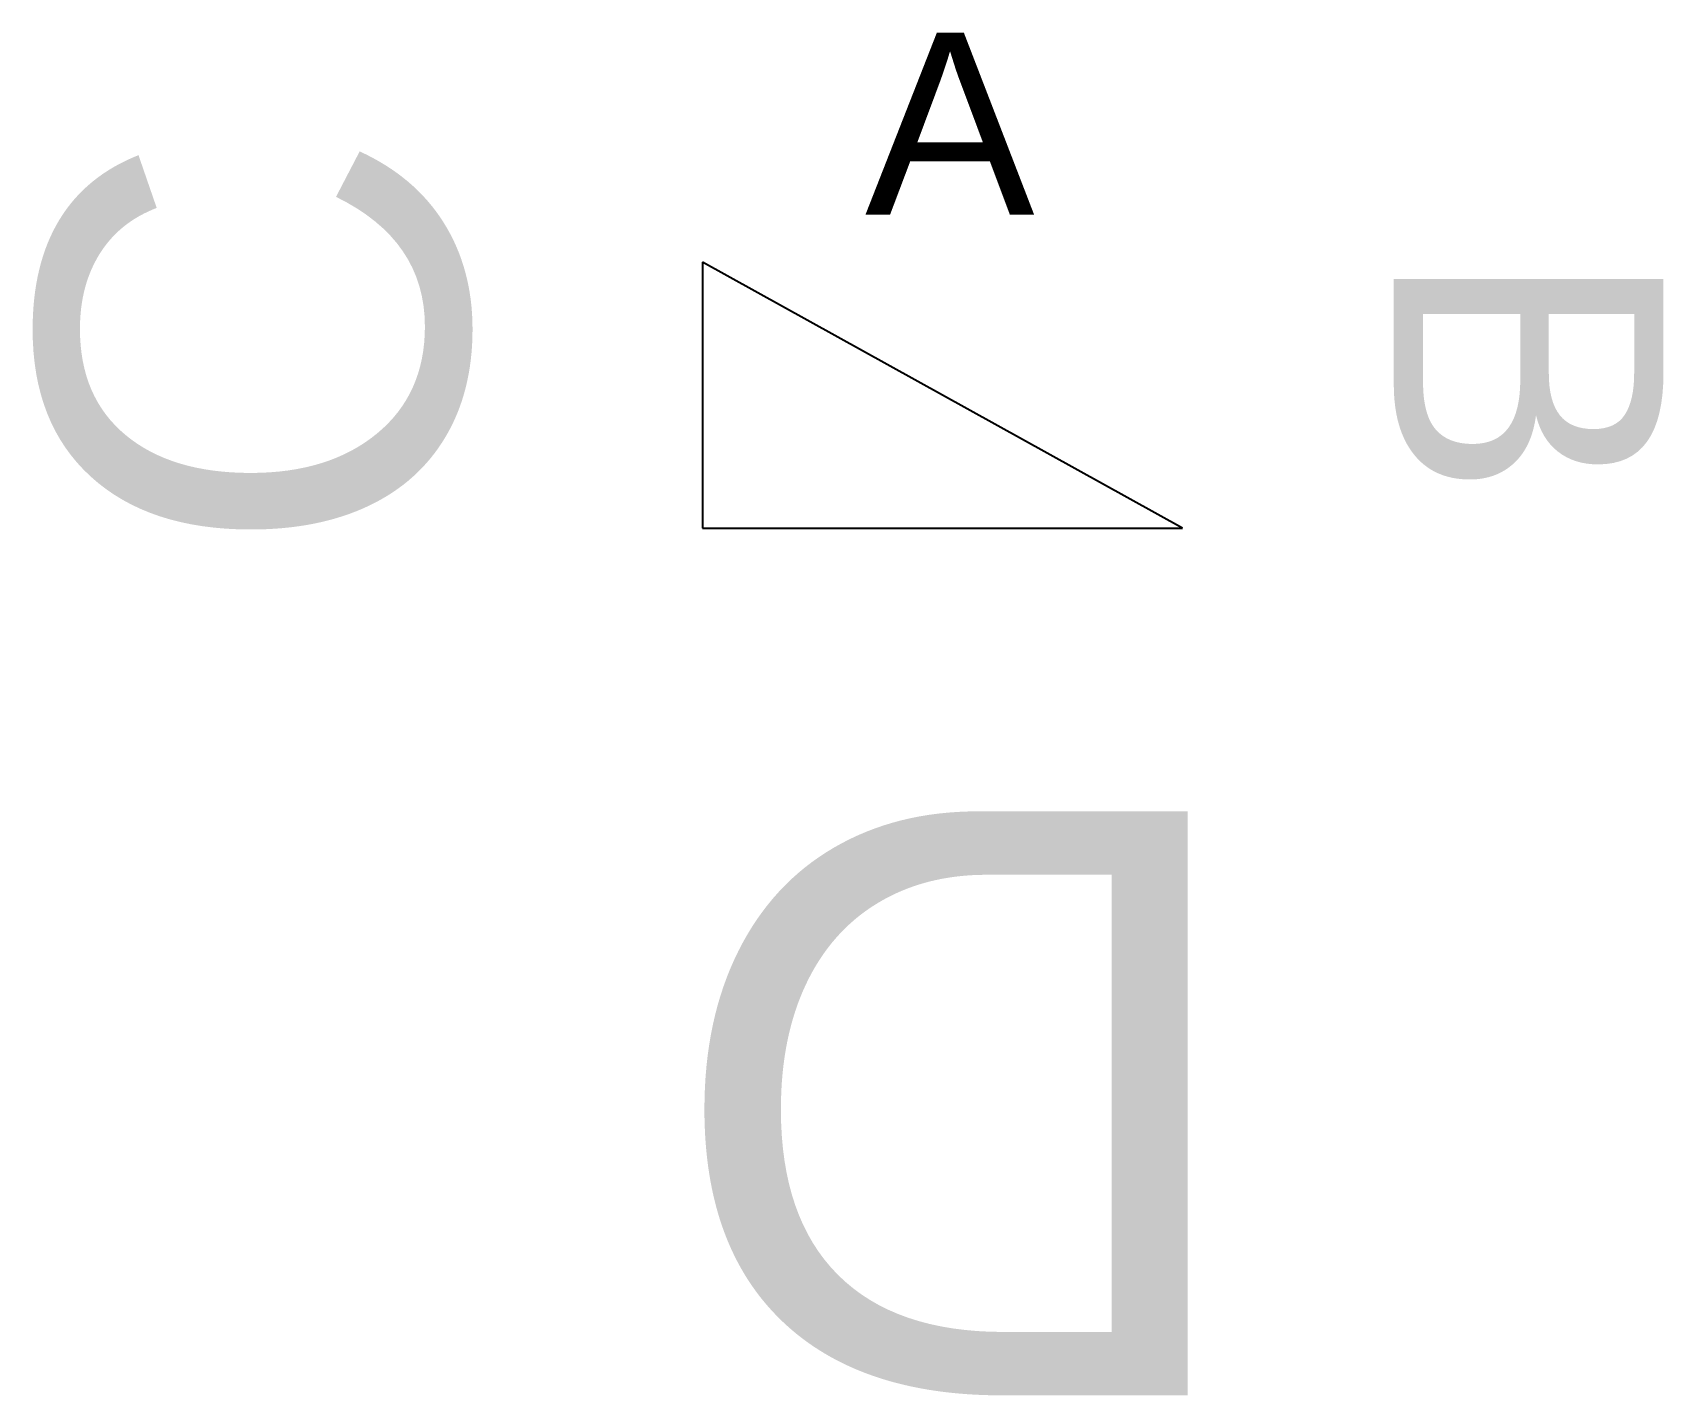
# Model space of a CAD drawing. Header units: inches. Extents: x 30.3645 to 30.383, y 16.8383 to 16.8537.
import ezdxf

# ---------------------------------------------------------------- set-up
doc = ezdxf.new("R2010")
doc.units = ezdxf.units.IN
doc.header["$MEASUREMENT"] = 0
doc.styles.get("Standard").update_dxf_attribs({"font": 'arial.ttf'})

msp = doc.modelspace()

# ---------------------------------------------------------------- linework, layer by layer
for p, q in [((30.372094, 16.851135), (30.372094, 16.848124)), ((30.377527, 16.848124), (30.372094, 16.851135)), ((30.372094, 16.848124), (30.377527, 16.848124))]:
    msp.add_line(p, q)

# ---------------------------------------------------------------- texts
msp.add_text('A', height=0.002061).set_placement((30.373932, 16.851671))
for s, height, rotation, p in [('C', 0.004838, 90, (30.369422, 16.847765)), ('B', 0.003052, 270, (30.379917, 16.851293)), ('D', 0.00661, 180, (30.378341, 16.844918))]:
    msp.add_text(s, height=height, rotation=rotation).set_placement(p)

doc.saveas('drawing.dxf')
